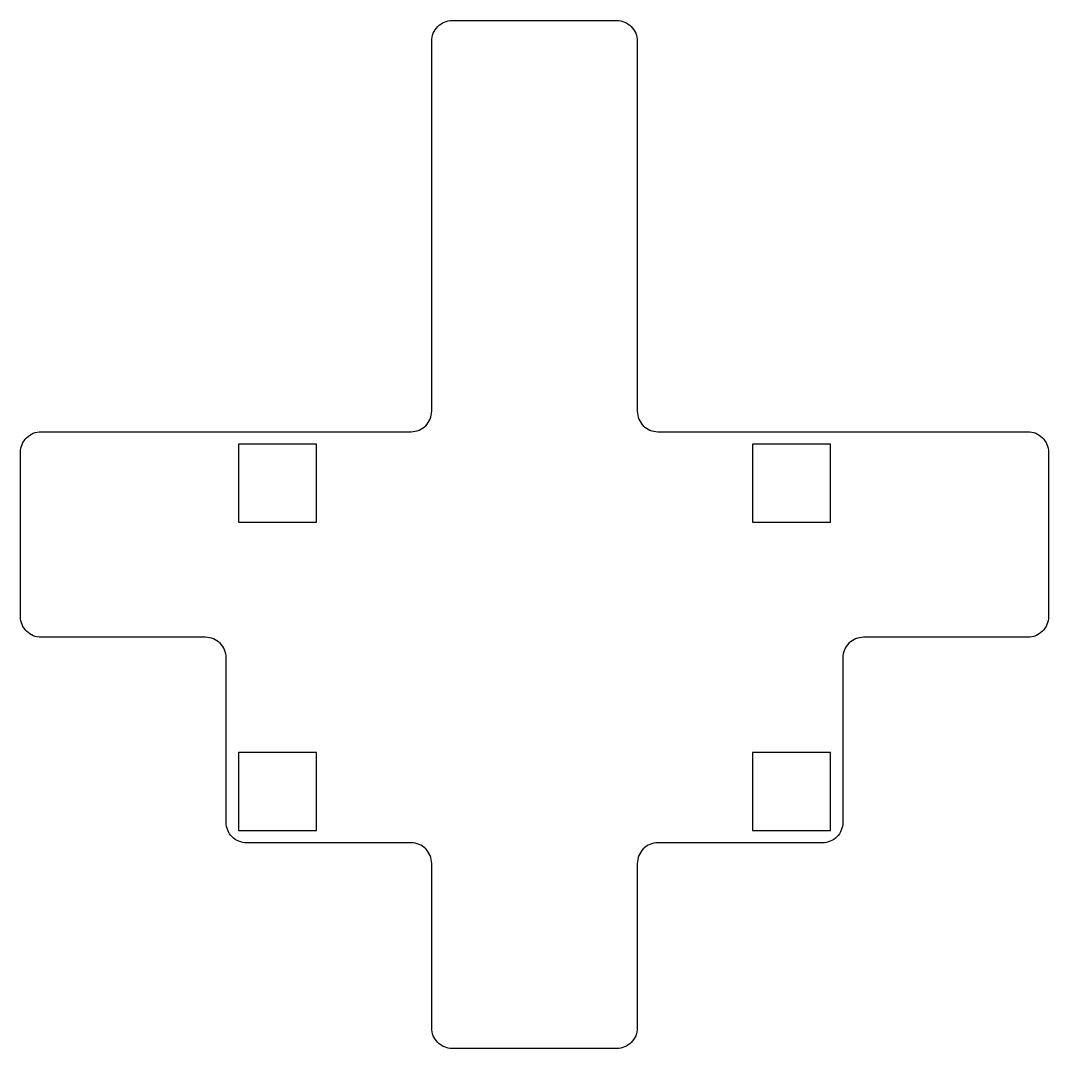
# Model space of a CAD drawing. Header units: millimetres. Extents: x -200 to 50, y -50 to 200.
import ezdxf

# ---------------------------------------------------------------- set-up
doc = ezdxf.new("R2010")
doc.units = ezdxf.units.MM
doc.layers.get('0').update_dxf_attribs({"linetype": 'CONTINUOUS'})

msp = doc.modelspace()

# ---------------------------------------------------------------- linework, layer by layer
msp.add_lwpolyline([(50, 55, -0.414214), (45, 50), (5, 50, 0.414214), (0, 45), (0, 5, -0.414214), (-5, 0), (-45, 0, 0.414214), (-50, -5), (-50, -45, -0.414214), (-55, -50), (-95, -50, -0.414214), (-100, -45), (-100, -5, 0.414214), (-105, 0), (-145, 0, -0.414214), (-150, 5), (-150, 45, 0.414214), (-155, 50), (-195, 50, -0.414214), (-200, 55), (-200, 95, -0.414214), (-195, 100), (-105, 100, 0.414214), (-100, 105), (-100, 195, -0.414214), (-95, 200), (-55, 200, -0.414214), (-50, 195), (-50, 105, 0.414214), (-45, 100), (45, 100, -0.414214), (50, 95)], format="xyb", close=True)
for points in [[(-128, 97), (-147, 97), (-147, 78), (-128, 78)], [(-3, 78), (-3, 97), (-22, 97), (-22, 78)], [(-128, 22), (-147, 22), (-147, 3), (-128, 3)], [(-3, 3), (-3, 22), (-22, 22), (-22, 3)]]:
    msp.add_lwpolyline(points, close=True)

doc.saveas('drawing.dxf')
